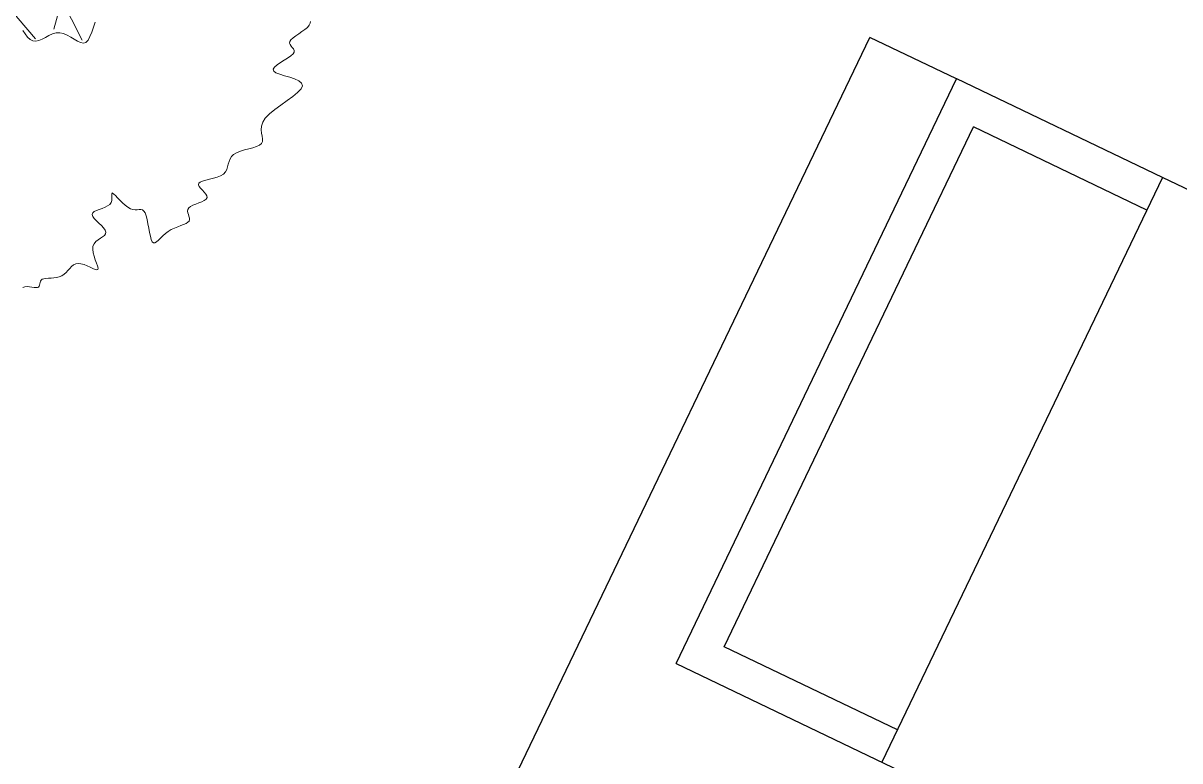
# Model space of a CAD drawing. Extents: x 2080 to 102399, y 2071 to 93424.
# Drawn here: x 83774.2 to 84063, y 81498.1 to 81682.4 of the extents above; entities that cross this region are included whole.
import ezdxf

# ---------------------------------------------------------------- set-up
doc = ezdxf.new("R2010")
doc.units = 0
doc.header["$LTSCALE"] = 20
doc.header["$MEASUREMENT"] = 0
doc.layers.add('casuanut tree', color=100, linetype='Continuous', lineweight=5)
doc.layers.add('wall', color=13, linetype='Continuous')

# ---------------------------------------------------------------- blocks, each defined once
blk = doc.blocks.new('tr')
at = {"layer": 'casuanut tree'}
for p, q in [((0.2467, -0.1881), (0.3161, -0.4691)), ((0.1229, -0.2667), (0.2134, -0.4419)), ((0.2919, -0.3694), (0.2587, -0.4298))]:
    blk.add_line(p, q, dxfattribs=at)
for points in [[(0.0576, -0.9876), (0.0626, -0.9872), (0.0678, -0.9879), (0.073, -0.9895), (0.078, -0.9914), (0.0827, -0.9933), (0.0869, -0.9947), (0.0903, -0.9953), (0.0928, -0.9947), (0.0946, -0.9931), (0.096, -0.9909), (0.0972, -0.9882), (0.0984, -0.9855), (0.0999, -0.9829), (0.102, -0.9808), (0.1049, -0.9795), (0.1088, -0.9791), (0.1135, -0.9795), (0.119, -0.9804), (0.1249, -0.9815), (0.1312, -0.9824), (0.1375, -0.983), (0.1439, -0.9829), (0.15, -0.9817), (0.1557, -0.9795), (0.1611, -0.9764), (0.1663, -0.9728), (0.1714, -0.9692), (0.1764, -0.966), (0.1816, -0.9635), (0.187, -0.9623), (0.1927, -0.9626), (0.1988, -0.9648), (0.2051, -0.9683), (0.2113, -0.9728), (0.2172, -0.9774), (0.2226, -0.9816), (0.2273, -0.9849), (0.2309, -0.9867), (0.2333, -0.9863), (0.2343, -0.9833), (0.2342, -0.9781), (0.2335, -0.9713), (0.2326, -0.9634), (0.2318, -0.955), (0.2315, -0.9466), (0.2323, -0.9388), (0.2344, -0.9322), (0.2382, -0.927), (0.2432, -0.9232), (0.249, -0.9204), (0.255, -0.9181), (0.2606, -0.916), (0.2654, -0.9138), (0.2689, -0.911), (0.2704, -0.9074), (0.2697, -0.9026), (0.2673, -0.8968), (0.2636, -0.8905), (0.2593, -0.8839), (0.2551, -0.8773), (0.2516, -0.8711), (0.2494, -0.8656), (0.249, -0.8612), (0.2511, -0.858), (0.2551, -0.8559), (0.2607, -0.8545), (0.2672, -0.8536), (0.2742, -0.8527), (0.2812, -0.8517), (0.2876, -0.8501), (0.293, -0.8477), (0.2969, -0.8442), (0.2995, -0.84), (0.3011, -0.8355), (0.3021, -0.8312), (0.3027, -0.8274), (0.3032, -0.8247), (0.304, -0.8234), (0.3053, -0.824), (0.3074, -0.8268), (0.3103, -0.8313), (0.3137, -0.8372), (0.3177, -0.8438), (0.3221, -0.8508), (0.3269, -0.8574), (0.3318, -0.8633), (0.3369, -0.8679), (0.3419, -0.8709), (0.3468, -0.8726), (0.3515, -0.8736), (0.3559, -0.8743), (0.3597, -0.8752), (0.363, -0.877), (0.3655, -0.88), (0.3673, -0.8848), (0.3681, -0.8918), (0.3682, -0.9005), (0.3679, -0.9102), (0.3674, -0.9203), (0.3669, -0.9303), (0.3668, -0.9393), (0.3672, -0.947), (0.3684, -0.9524), (0.3706, -0.9554), (0.3738, -0.956), (0.3779, -0.9548), (0.3827, -0.9523), (0.3884, -0.9489), (0.3947, -0.945), (0.4016, -0.9412), (0.4089, -0.9378), (0.4167, -0.9353), (0.4246, -0.9335), (0.4324, -0.9322), (0.4399, -0.9312), (0.4467, -0.9302), (0.4526, -0.9291), (0.4574, -0.9276), (0.4607, -0.9254), (0.4625, -0.9225), (0.463, -0.9189), (0.4628, -0.9149), (0.4623, -0.9108), (0.4619, -0.9066), (0.4621, -0.9026), (0.4635, -0.899), (0.4664, -0.8961), (0.4711, -0.894), (0.4772, -0.8924), (0.4842, -0.8912), (0.4915, -0.8902), (0.4986, -0.889), (0.5048, -0.8875), (0.5097, -0.8855), (0.5125, -0.8826), (0.513, -0.8787), (0.5117, -0.8741), (0.5092, -0.869), (0.506, -0.8637), (0.503, -0.8585), (0.5008, -0.8537), (0.5, -0.8496), (0.5013, -0.8465), (0.5051, -0.8446), (0.5111, -0.8435), (0.5187, -0.8431), (0.5273, -0.843), (0.5364, -0.8428), (0.5454, -0.8422), (0.5538, -0.841), (0.5609, -0.8386), (0.5664, -0.8351), (0.5706, -0.8304), (0.5739, -0.8251), (0.5768, -0.8195), (0.5798, -0.8138), (0.5833, -0.8085), (0.5877, -0.8039), (0.5936, -0.8003), (0.6012, -0.798), (0.6102, -0.7967), (0.6199, -0.796), (0.6299, -0.7957), (0.6396, -0.7953), (0.6484, -0.7945), (0.6557, -0.7929), (0.6611, -0.7902), (0.6642, -0.7861), (0.6656, -0.7808), (0.666, -0.7745), (0.6663, -0.7674), (0.6674, -0.7597), (0.6698, -0.7518), (0.6746, -0.7439), (0.6825, -0.7361), (0.694, -0.7287), (0.7081, -0.7216), (0.7238, -0.7149), (0.7397, -0.7083), (0.7546, -0.702), (0.7674, -0.6957), (0.7768, -0.6894), (0.7816, -0.6831), (0.781, -0.6768), (0.776, -0.6704), (0.7678, -0.664), (0.7577, -0.6578), (0.7471, -0.6518), (0.7373, -0.6461), (0.7296, -0.6407), (0.7253, -0.6358), (0.7254, -0.6314), (0.7293, -0.6274), (0.736, -0.6238), (0.7445, -0.6205), (0.7538, -0.6172), (0.763, -0.6141), (0.7711, -0.6109), (0.7771, -0.6076), (0.7803, -0.6042), (0.7812, -0.6005), (0.7804, -0.5968), (0.7787, -0.593), (0.7766, -0.5892), (0.7751, -0.5855), (0.7746, -0.5818), (0.776, -0.5783), (0.7797, -0.5751), (0.7853, -0.5719), (0.7924, -0.5689), (0.8002, -0.5658), (0.8082, -0.5627), (0.8159, -0.5595), (0.8226, -0.5561), (0.8278, -0.5524), (0.831, -0.5485), (0.8327, -0.5444)], [(0.3543, -0.4355), (0.3477, -0.4462), (0.3414, -0.4564), (0.3353, -0.4652), (0.3293, -0.472), (0.3234, -0.4758), (0.3174, -0.4762), (0.3114, -0.4737), (0.3053, -0.469), (0.299, -0.463), (0.2924, -0.4564), (0.2855, -0.45), (0.2782, -0.4445), (0.2704, -0.4409), (0.2622, -0.4395), (0.2536, -0.44), (0.2449, -0.4417), (0.2362, -0.444), (0.2278, -0.4461), (0.2199, -0.4475), (0.2127, -0.4475), (0.2063, -0.4454), (0.2008, -0.4407), (0.1963, -0.434), (0.1925, -0.4259), (0.1892, -0.4171)]]:
    blk.add_lwpolyline(points, dxfattribs=at)
blk = doc.blocks.new('A$C5F427F23')
for p, q in [((-440.22, 169.11), (36.78, 169.11)), ((36.78, 145.11), (36.78, 169.11)), ((-125.22, 145.11), (-125.22, 80.61)), ((-125.22, 145.11), (36.78, 145.11)), ((36.78, 88.11), (36.78, 145.09)), ((-116.22, 136.11), (27.78, 136.11)), ((-116.22, 88.13), (-116.22, 136.11)), ((27.78, 88.11), (27.78, 136.11))]:
    blk.add_line(p, q)
at = {"layer": 'wall', "color": 2}
for p, q in [((36.78, 88.11), (-125.22, 88.11)), ((36.78, -247.91), (36.78, 88.11))]:
    blk.add_line(p, q, dxfattribs=at)

msp = doc.modelspace()

# ---------------------------------------------------------------- block references
at = {"ltscale": 0.5, "rotation": 64.36871860041542}
msp.add_blockref('A$C5F427F23', (84122.215, 81572.522), dxfattribs=at)
at = {"layer": 'casuanut tree', "linetype": 'Continuous', "xscale": 109.6230198063981, "yscale": 109.6230198063981, "zscale": 109.6230198063981, "rotation": 13.01607038380046}
msp.add_blockref('tr', (83743.595, 81720.416), dxfattribs=at)

doc.saveas('drawing.dxf')
